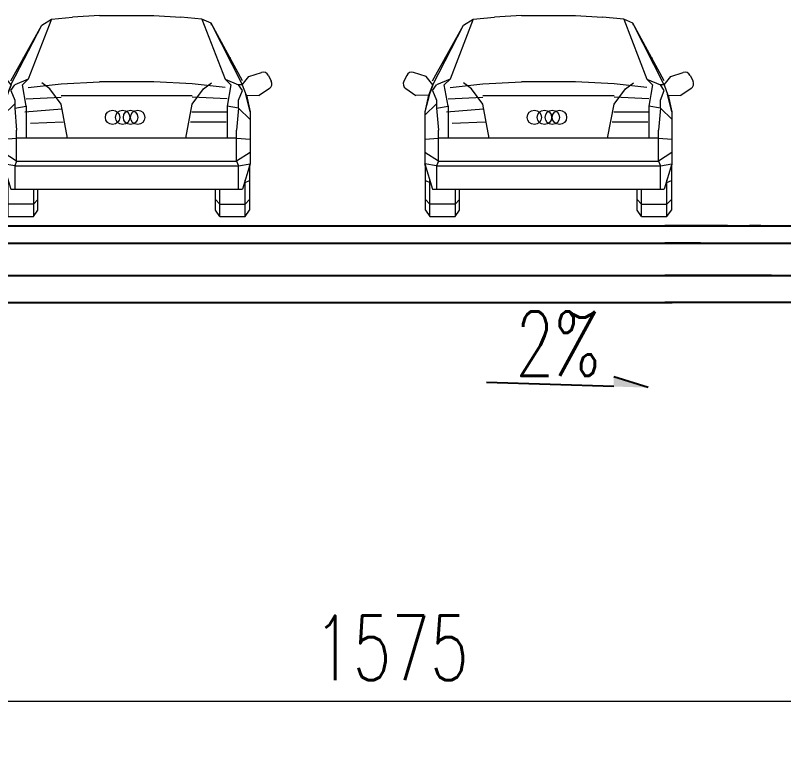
# Model space of a CAD drawing. Extents: x -1568 to -728, y -1287 to -990.
# Drawn here: x -1331.37 to -1295.66, y -1122.39 to -1088.5 of the extents above; entities that cross this region are included whole.
import ezdxf

# ---------------------------------------------------------------- set-up
doc = ezdxf.new("R2010")
doc.units = 0
doc.header["$LTSCALE"] = 5
doc.layers.get('0').update_dxf_attribs({"linetype": 'CONTINUOUS'})
doc.layers.get('Defpoints').update_dxf_attribs({"linetype": 'CONTINUOUS'})
doc.layers.add('文字', color=7, linetype='CONTINUOUS')
doc.layers.add('标注', color=4, linetype='CONTINUOUS', lineweight=15)
doc.layers.add('车人', color=7, linetype='CONTINUOUS', lineweight=9)
doc.styles.get("Standard").update_dxf_attribs({"font": 'simplex1.shx', "width": 0.7, "bigfont": 'hztxt.shx'})
doc.dimstyles.new('比例1：200', dxfattribs={"dimtxt": 3, "dimasz": 2, "dimexe": 2, "dimexo": 1, "dimgap": 1, "dimtad": 1, "dimlfac": 20, "dimzin": 13, "dimdsep": 46, "dimtxsty": 'Standard', "dimcen": -0.09, "dimclrd": 256, "dimclre": 256, "dimclrt": 7, "dimaunit": 1, "dimadec": 0, "dimazin": 2, "dimtfac": 0.0005, "dimtix": 1, "dimtmove": 2, "dimatfit": 3, "dimfxl": 0, "dimtolj": 1, "dimtzin": 13, "dimlwd": -1, "dimlwe": -1, "dimarcsym": 0})

# ---------------------------------------------------------------- blocks, each defined once
blk = doc.blocks.new('car')
at = {"layer": '车人', "color": 143}
for p, q in [((-0.314, 2.3381), (-0.6279, 2.3156)), ((-0.314, 2.3381), (0.314, 2.3381)), ((0.314, 2.3381), (0.6279, 2.3156)), ((-0.8741, 2.2935), (-1.1435, 1.5984)), ((-0.9865, 2.2258), (-0.8747, 2.2935)), ((-0.8747, 2.2935), (-0.6279, 2.3156)), ((0.8741, 2.2935), (0.6279, 2.3156)), ((0.9818, 2.2484), (0.8741, 2.2935)), ((0.8741, 2.2935), (1.1435, 1.5984)), ((0.9865, 2.2258), (0.9818, 2.2484)), ((1.3445, 1.533), (0.9818, 2.2484)), ((1.3451, 1.5758), (0.9818, 2.2484)), ((-1.3451, 1.5758), (-0.9865, 2.2258)), ((-1.3445, 1.533), (-0.9865, 2.2258)), ((-1.2014, 1.8483), (-1.2042, 1.8428)), ((1.2014, 1.8483), (1.2042, 1.8428)), ((-1.6462, 1.6413), (-1.6805, 1.5722)), ((-1.4206, 1.6299), (-1.5667, 1.6754)), ((-1.3427, 1.5312), (-1.4206, 1.6299)), ((1.3427, 1.5312), (1.4206, 1.6299)), ((1.4206, 1.6299), (1.5667, 1.6754)), ((1.6462, 1.6413), (1.6805, 1.5722)), ((-1.3879, 1.4111), (-1.3427, 1.5312)), ((-1.3427, 1.5312), (-1.3873, 1.4111)), ((-1.3457, 1.4634), (-1.3005, 1.5312)), ((-1.1435, 1.5984), (-1.3005, 1.5312)), ((-1.2107, 1.5312), (-1.1435, 1.5984)), ((-1.1661, 1.2844), (-1.2107, 1.5312)), ((-1.1435, 1.499), (-0.7623, 1.5436)), ((-0.8943, 1.486), (-0.9865, 1.5532)), ((-0.7623, 1.5436), (-0.314, 1.5662)), ((0.314, 1.5662), (-0.314, 1.5662)), ((0.7623, 1.5436), (0.314, 1.5662)), ((1.1435, 1.499), (0.7623, 1.5436)), ((0.8943, 1.486), (0.9865, 1.5532)), ((1.2107, 1.5312), (1.1435, 1.5984)), ((1.1435, 1.5984), (1.3005, 1.5312)), ((1.2107, 1.5312), (1.1661, 1.2844)), ((1.3451, 1.4634), (1.3005, 1.5312)), ((1.3427, 1.5312), (1.3005, 1.5312)), ((1.3427, 1.5312), (1.3873, 1.4111)), ((-1.6585, 1.4878), (-1.5395, 1.4057)), ((-1.3457, 1.4634), (-1.3005, 1.3516)), ((-0.7623, 1.3064), (-0.8943, 1.486)), ((0.7623, 1.3064), (0.8943, 1.486)), ((1.3005, 1.3516), (1.3451, 1.4634)), ((1.6585, 1.4878), (1.5395, 1.4057)), ((-1.3873, 1.4111), (-1.5395, 1.4057)), ((-1.3831, 1.4236), (-1.4355, 1.2172)), ((-1.3921, 1.4105), (-1.4355, 1.2172)), ((-1.3005, 1.3516), (-1.3005, 1.2618)), ((-1.1661, 1.3673), (-0.7623, 1.3893)), ((-0.7623, 1.4058), (0.7623, 1.4058)), ((1.1661, 1.3673), (0.7623, 1.3893)), ((1.3005, 1.2618), (1.3005, 1.3516)), ((1.4349, 1.2172), (1.3826, 1.4236)), ((1.3873, 1.4111), (1.5395, 1.4057)), ((1.3921, 1.4105), (1.4349, 1.2172)), ((-1.3005, 1.3115), (-1.4355, 1.1771)), ((-1.3005, 1.2618), (-1.1661, 1.2844)), ((-1.3005, 1.2618), (-1.2785, 1.0032)), ((-1.1661, 1.2865), (-1.1661, 0.9118)), ((-0.6867, 0.9118), (-0.7629, 1.3064)), ((0.6861, 0.9118), (0.7623, 1.3064)), ((1.1661, 1.2865), (1.1661, 0.9118)), ((1.3005, 1.2618), (1.1661, 1.2844)), ((1.3005, 1.2618), (1.2779, 1.0032)), ((1.3005, 1.2618), (1.4355, 1.1274)), ((-1.4355, 1.2172), (-1.4355, 0.6119)), ((1.4349, 1.2172), (1.4349, 0.6119)), ((-1.2785, 0.6446), (-1.2785, 1.0032)), ((1.2779, 0.6446), (1.2779, 1.0032)), ((-1.4355, 0.9017), (-1.2785, 0.9118)), ((1.2779, 0.9118), (-1.2785, 0.9118)), ((1.2779, 0.9118), (1.4349, 0.9017)), ((-1.2785, 0.6446), (-1.4355, 0.7454)), ((1.4349, 0.7454), (1.2779, 0.6446)), ((-1.2785, 0.6446), (-1.3005, 0.5893)), ((-1.2785, 0.6446), (1.2779, 0.6446)), ((1.2779, 0.6446), (1.3005, 0.5893)), ((-1.3005, 0.5893), (-1.4355, 0.6119)), ((-1.4355, 0.6119), (-1.4283, 0.5869)), ((-1.4289, 0.5869), (-1.4355, 0.6119)), ((-1.4355, 0.6119), (-1.3457, 0.3199)), ((-1.4289, 0.0743), (-1.4289, 0.5905)), ((-1.3005, 0.5893), (-1.3005, 0.3199)), ((-1.3005, 0.5893), (1.3005, 0.5893)), ((1.3005, 0.5893), (1.4349, 0.6119)), ((1.3005, 0.3199), (1.3005, 0.5893)), ((1.4349, 0.6119), (1.3451, 0.3199)), ((1.4349, 0.6119), (1.4283, 0.5869)), ((1.4283, 0.5905), (1.4283, 0.0743)), ((1.4289, 0.5869), (1.4349, 0.6119)), ((-1.4289, 0.4186), (-1.3778, 0.3984)), ((-1.3778, 0), (-1.3778, 0.424)), ((-1.3695, 0.3984), (-1.3778, 0.3984)), ((1.3772, 0.3984), (1.3695, 0.3984)), ((1.3772, 0), (1.3772, 0.424)), ((1.3772, 0.3984), (1.4283, 0.4186)), ((-1.3457, 0.3199), (1.3451, 0.3199)), ((-1.0828, 0.3199), (-1.0828, 0)), ((-1.0317, 0.0743), (-1.0317, 0.3199)), ((1.0311, 0.0743), (1.0311, 0.3199)), ((1.0828, 0), (1.0828, 0.3199)), ((-1.4289, 0.2004), (-1.3778, 0.1457)), ((-1.0317, 0.2004), (-1.0828, 0.1457)), ((1.0311, 0.2004), (1.0828, 0.1457)), ((1.4283, 0.2004), (1.3772, 0.1457)), ((-1.0828, 0.1457), (-1.3778, 0.1457)), ((1.0828, 0.1457), (1.3772, 0.1457)), ((-1.4289, 0.0743), (-1.3778, 0)), ((-1.3778, 0), (-1.0828, 0)), ((-1.0828, 0), (-1.0317, 0.0743)), ((1.0828, 0), (1.0311, 0.0743)), ((1.0828, 0), (1.3772, 0)), ((1.3772, 0), (1.4283, 0.0743))]:
    blk.add_line(p, q, dxfattribs=at)
at = {"layer": '车人', "color": 143, "linetype": 'Continuous'}
for p, q in [((-1.1849, 1.2185), (-0.7532, 1.2516)), ((0.7578, 1.2185), (1.1729, 1.2185)), ((-1.1184, 1.086), (-0.7366, 1.1025)), ((0.7412, 1.1025), (1.1563, 1.1025))]:
    blk.add_line(p, q, dxfattribs=at)
at = {"layer": '车人', "color": 143}
for centre in [(-0.1636, 1.1533), (-0.047, 1.1533), (0.0446, 1.1533), (0.1284, 1.1531)]:
    blk.add_circle(centre, 0.0833, dxfattribs=at)
for centre, start, end in [((-1.5865, 1.6118), 72.69439, 153.67335), ((1.5865, 1.6118), 26.32665, 107.30561), ((-1.6207, 1.5427), 153.67335, 235.42206), ((1.6207, 1.5427), 304.57794, 26.32665)]:
    blk.add_arc(centre, 0.0667, start, end, dxfattribs=at)
blk = doc.blocks.new('*D81')
at = {"layer": 'Defpoints', "color": 0}
for p in [(-1353.269, -1117.022), (-1274.519, -1117.022), (-1353.269, -1120.388)]:
    blk.add_point(p, dxfattribs=at)
at = {"layer": '标注'}
for p, q in [((-1353.269, -1118.022), (-1353.269, -1122.388)), ((-1274.519, -1118.022), (-1274.519, -1122.388)), ((-1276.519, -1120.388), (-1351.269, -1120.388))]:
    blk.add_line(p, q, dxfattribs=at)
for points in [[(-1351.269, -1120.055), (-1351.269, -1120.721), (-1353.269, -1120.388)], [(-1276.519, -1120.055), (-1276.519, -1120.721), (-1274.519, -1120.388)]]:
    blk.add_solid(points, dxfattribs=at)
at = {"layer": '标注', "color": 7, "insert": (-1313.894, -1117.888), "char_height": 3, "attachment_point": 5}
blk.add_mtext('\\A1;1575', dxfattribs=at)

msp = doc.modelspace()

# ---------------------------------------------------------------- linework, layer by layer
for p, q in [((-1338.26889, -1098.28537), (-1278.49612, -1098.28537)), ((-1299.51889, -1098.28537), (-1301.17966, -1098.28537)), ((-1298.26889, -1098.28537), (-1299.51889, -1098.28537)), ((-1299.51889, -1098.28537), (-1298.26889, -1098.28537)), ((-1296.72709, -1098.28537), (-1297.24612, -1098.28537)), ((-1338.26889, -1099.08537), (-1279.51889, -1099.08537)), ((-1299.51889, -1099.08537), (-1301.17966, -1099.08537)), ((-1340.27003, -1100.58537), (-1277.47709, -1100.58537)), ((-1338.26889, -1100.58537), (-1298.29071, -1100.58537)), ((-1296.22709, -1100.58537), (-1301.17966, -1100.58537)), ((-1296.22709, -1100.58537), (-1301.17966, -1100.58537)), ((-1301.17966, -1100.58537), (-1301.17966, -1100.58537)), ((-1300.0846, -1100.58537), (-1300.84857, -1100.58537)), ((-1340.27003, -1101.83537), (-1300.84857, -1101.83537)), ((-1277.47709, -1101.83537), (-1301.17966, -1101.83537))]:
    msp.add_line(p, q)
at = {"linetype": 'Continuous'}
msp.add_line((-1298.26889, -1098.28537), (-1298.26889, -1098.28537), dxfattribs=at)
at = {"layer": '文字', "ltscale": 10}
for p, q in [((-1301.96035, -1105.79965), (-1303.55389, -1105.30426)), ((-1303.56141, -1105.74746), (-1309.46936, -1105.55488))]:
    msp.add_line(p, q, dxfattribs=at)
msp.add_solid([(-1301.96035, -1105.79965), (-1303.55389, -1105.30426), (-1303.56141, -1105.74746)], dxfattribs=at)

# ---------------------------------------------------------------- block references
at = {"xscale": 3.999999999999773, "yscale": 3.999999999999773, "zscale": 4}
for p in [(-1326.19313, -1097.85326), (-1306.59284, -1097.85326)]:
    msp.add_blockref('car', p, dxfattribs=at)

# ---------------------------------------------------------------- texts
at = {"layer": '文字', "width": 0.7}
msp.add_text('2%', height=3, dxfattribs=at).set_placement((-1308.12661, -1105.25626))

# ---------------------------------------------------------------- dimensions: what is measured, and where the dimension line sits
at = {"layer": '标注'}
dim = msp.add_linear_dim(base=(-1353.26889, -1120.38786), p1=(-1274.51889, -1117.02183), p2=(-1353.26889, -1117.02183), dimstyle='比例1：200', dxfattribs=at)
dim.commit()
dim.dimension.update_dxf_attribs({"geometry": '*D81', "text_midpoint": (-1313.89389, -1117.88786)})

doc.saveas('drawing.dxf')
